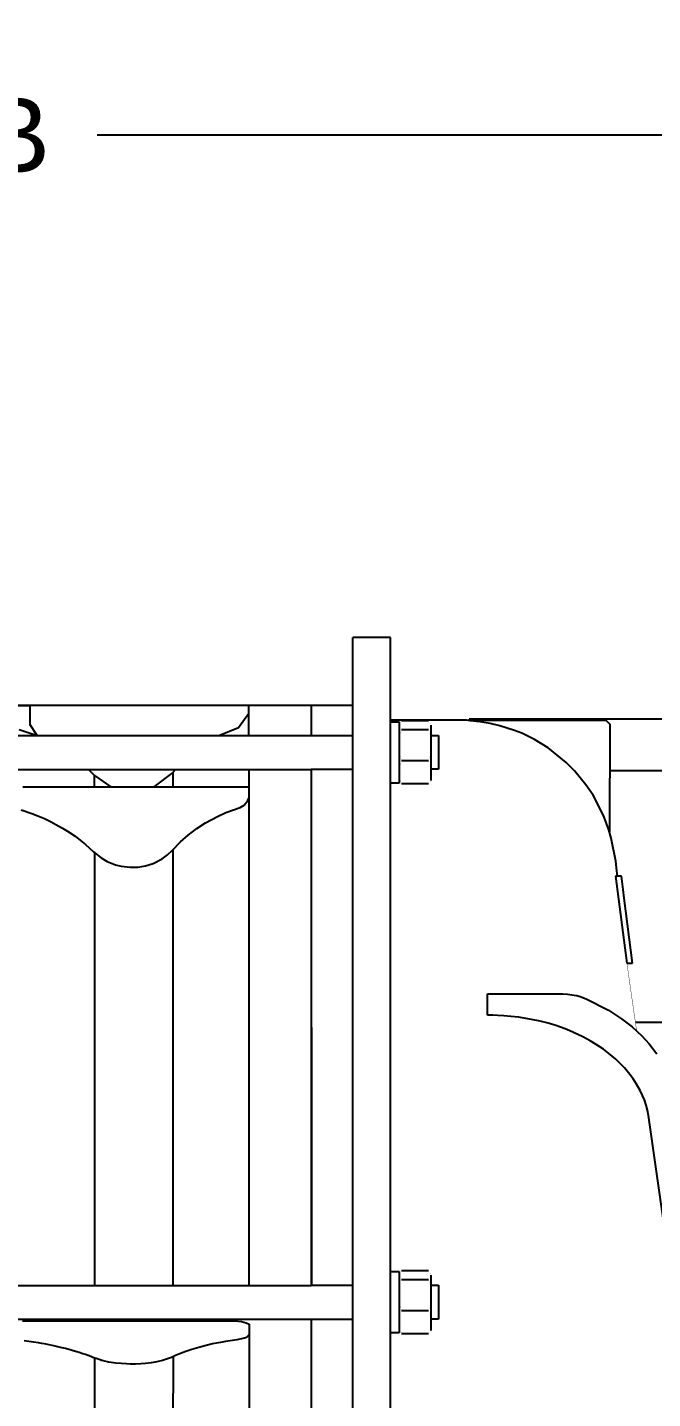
# Model space of a CAD drawing. Header units: inches. Extents: x 0 to 533, y 0 to 406.
# Drawn here: x 193.96 to 214.87, y 201.52 to 247.38 of the extents above; entities that cross this region are included whole.
import ezdxf

# ---------------------------------------------------------------- set-up
doc = ezdxf.new("R2010")
doc.units = ezdxf.units.IN
doc.header["$MEASUREMENT"] = 0
doc.layers.add('UnFound-2', color=7, linetype='Continuous')
doc.styles.get("Standard").update_dxf_attribs({"font": 'arial.ttf'})
doc.dimstyles.new('STANDARD 2 PLCS', dxfattribs={"dimtxt": 0.125, "dimasz": 0.18, "dimexe": 0.18, "dimexo": 0.0625, "dimgap": 0.09, "dimtad": 0, "dimtih": 1, "dimtoh": 1, "dimzin": 4, "dimdsep": 46, "dimtxsty": 'Standard', "dimcen": 0.09, "dimaunit": 1, "dimadec": 0, "dimazin": 1, "dimtfac": 1, "dimtofl": 0, "dimtmove": 1, "dimatfit": 3, "dimfxl": 1, "dimtolj": 1, "dimtzin": 4, "dimarcsym": 0})

# ---------------------------------------------------------------- blocks, each defined once
blk = doc.blocks.new('P1DISCHARGESV')
for p, q in [((-38.772, -35.8), (-38.772, 35.235)), ((-37.516, 35.235), (-38.772, 35.235)), ((-37.513, -35.592), (-37.516, 35.235)), ((-40.168, 32.97), (-38.772, 32.97)), ((-40.168, 32.97), (-40.168, 31.958)), ((-34.973, 32.466), (-37.516, 32.466)), ((-37.506, 32.415), (-37.222, 32.415)), ((-37.222, 32.415), (-37.222, 30.369)), ((-36.239, 32.444), (-37.138, 32.444)), ((-37.138, 32.157), (-36.239, 32.157)), ((-36.155, 30.45), (-36.146, 32.301)), ((-34.852, 32.447), (-34.973, 32.466)), ((-2.722, 32.5), (-34.88, 32.5)), ((-34.88, 32.5), (-34.88, 32.466)), ((-34.88, 32.466), (-30.306, 32.466)), ((-34.521, 32.415), (-34.852, 32.447)), ((-34.178, 32.358), (-34.521, 32.415)), ((-33.859, 32.287), (-34.178, 32.358)), ((-33.366, 32.131), (-33.859, 32.287)), ((-33.124, 32.035), (-33.366, 32.131)), ((-30.306, 32.466), (-30.18, 32.342)), ((-30.18, 32.342), (-30.186, 28.732)), ((-40.168, 31.958), (-38.773, 31.958)), ((-36.148, 31.958), (-35.906, 31.962)), ((-35.906, 31.962), (-35.903, 30.827)), ((-32.695, 31.824), (-33.124, 32.035)), ((-32.237, 31.544), (-32.695, 31.824)), ((-31.633, 31.058), (-32.237, 31.544)), ((-40.168, 30.827), (-38.773, 30.827)), ((-40.168, 30.827), (-40.157, 13.57)), ((-36.239, 31.106), (-37.138, 31.106)), ((-35.903, 30.827), (-36.155, 30.827)), ((-31.359, 30.781), (-31.633, 31.058)), ((-30.974, 30.312), (-31.359, 30.781)), ((-2.723, 30.777), (-30.183, 30.777)), ((-37.222, 30.369), (-37.506, 30.369)), ((-36.239, 30.34), (-37.138, 30.34)), ((-30.738, 29.959), (-30.974, 30.312)), ((-30.573, 29.667), (-30.738, 29.959)), ((-30.366, 29.228), (-30.573, 29.667)), ((-30.208, 28.801), (-30.366, 29.228)), ((-30.128, 28.529), (-30.208, 28.801)), ((-29.974, 27.75), (-30.128, 28.529)), ((-29.939, 27.436), (-29.974, 27.75)), ((-29.986, 27.249), (-29.605, 24.343)), ((-29.783, 27.249), (-29.986, 27.249)), ((-29.924, 27.249), (-29.939, 27.436)), ((-29.725, 26.805), (-29.783, 27.249)), ((-29.694, 26.517), (-29.725, 26.805)), ((-29.419, 24.343), (-29.694, 26.517)), ((-29.605, 24.343), (-29.419, 24.343)), ((-34.265, 22.606), (-34.265, 23.316)), ((-34.265, 23.316), (-31.889, 23.316)), ((-31.889, 23.316), (-31.751, 23.314)), ((-31.751, 23.314), (-31.59, 23.305)), ((-31.59, 23.305), (-31.372, 23.278)), ((-31.372, 23.278), (-31.278, 23.259)), ((-31.278, 23.259), (-31.165, 23.23)), ((-31.165, 23.23), (-30.968, 23.147)), ((-30.968, 23.147), (-30.221, 22.77)), ((-34.089, 22.601), (-34.265, 22.606)), ((-33.917, 22.596), (-34.089, 22.601)), ((-33.72, 22.585), (-33.917, 22.596)), ((-33.49, 22.565), (-33.72, 22.585)), ((-33.233, 22.535), (-33.49, 22.565)), ((-32.796, 22.464), (-33.233, 22.535)), ((-30.221, 22.77), (-29.785, 22.485)), ((-29.785, 22.485), (-29.433, 22.21)), ((-32.51, 22.402), (-32.796, 22.464)), ((-32.239, 22.332), (-32.51, 22.402)), ((-32.015, 22.265), (-32.239, 22.332)), ((-31.795, 22.19), (-32.015, 22.265)), ((-31.619, 22.123), (-31.795, 22.19)), ((-31.39, 22.029), (-31.619, 22.123)), ((-31.077, 21.881), (-31.39, 22.029)), ((-29.433, 22.21), (-29.111, 21.915)), ((-8.961, 22.359), (-29.321, 22.359)), ((-30.831, 21.748), (-31.077, 21.881)), ((-30.628, 21.625), (-30.831, 21.748)), ((-30.388, 21.462), (-30.628, 21.625)), ((-29.111, 21.915), (-28.861, 21.644)), ((-28.861, 21.644), (-28.602, 21.312)), ((-30.221, 21.336), (-30.388, 21.462)), ((-29.98, 21.132), (-30.221, 21.336)), ((-29.686, 20.838), (-29.98, 21.132)), ((-29.505, 20.623), (-29.686, 20.838)), ((-29.392, 20.471), (-29.505, 20.623)), ((-29.282, 20.299), (-29.392, 20.471)), ((-29.159, 20.08), (-29.282, 20.299)), ((-29.02, 19.767), (-29.159, 20.08)), ((-28.964, 19.599), (-29.02, 19.767)), ((-28.905, 19.384), (-28.964, 19.599)), ((-28.866, 19.166), (-28.905, 19.384)), ((-26.229, 0.503), (-28.866, 19.166)), ((-37.506, 14.025), (-37.222, 14.025)), ((-37.222, 14.025), (-37.222, 11.979)), ((-36.239, 14.054), (-37.138, 14.054)), ((-37.138, 13.767), (-36.239, 13.767)), ((-36.155, 12.06), (-36.146, 13.911)), ((-40.157, 13.57), (-38.762, 13.57)), ((-36.148, 13.568), (-35.906, 13.572)), ((-35.906, 13.572), (-35.903, 12.437)), ((-40.168, 12.438), (-38.773, 12.438)), ((-40.168, 12.438), (-40.168, -12.438)), ((-36.239, 12.716), (-37.138, 12.716)), ((-35.903, 12.437), (-36.155, 12.437)), ((-37.222, 11.979), (-37.506, 11.979)), ((-36.239, 11.95), (-37.138, 11.95))]:
    blk.add_line(p, q)
at = {"layer": 'UnFound-2', "color": 7, "lineweight": 9}
for points in [[(-37.222, 32.334, 0.0041, 0.0041, 0), (-37.202, 32.37, 0.0041, 0.0041, 0)], [(-37.222, 32.301, 0.000397, 0.000397, 0), (-37.222, 32.306, 0.000397, 0.000397, 0), (-37.222, 32.312, 0.000397, 0.000397, 0), (-37.222, 32.317, 0.000397, 0.000397, 0), (-37.221, 32.321, 0.000397, 0.000397, 0), (-37.22, 32.326, 0.000397, 0.000397, 0), (-37.219, 32.33, 0.000397, 0.000397, 0), (-37.217, 32.336, 0.000397, 0.000397, 0), (-37.216, 32.342, 0.000397, 0.000397, 0), (-37.213, 32.347, 0.000397, 0.000397, 0), (-37.211, 32.352, 0.000397, 0.000397, 0), (-37.208, 32.357, 0.000397, 0.000397, 0), (-37.206, 32.362, 0.000397, 0.000397, 0), (-37.203, 32.368, 0.000397, 0.000397, 0), (-37.2, 32.373, 0.000397, 0.000397, 0), (-37.197, 32.378, 0.000397, 0.000397, 0), (-37.194, 32.383, 0.000397, 0.000397, 0), (-37.19, 32.389, 0.000397, 0.000397, 0), (-37.185, 32.395, 0.000397, 0.000397, 0), (-37.182, 32.399, 0.000397, 0.000397, 0), (-37.177, 32.404, 0.000397, 0.000397, 0), (-37.172, 32.411, 0.000397, 0.000397, 0), (-37.167, 32.416, 0.000397, 0.000397, 0), (-37.162, 32.423, 0.000397, 0.000397, 0), (-37.157, 32.427, 0.000397, 0.000397, 0), (-37.15, 32.433, 0.000397, 0.000397, 0), (-37.144, 32.44, 0.000397, 0.000397, 0), (-37.138, 32.444, 0.000397, 0.000397, 0)], [(-37.138, 32.157, 0.000385, 0.000385, 0), (-37.145, 32.163, 0.000385, 0.000385, 0), (-37.15, 32.169, 0.000385, 0.000385, 0), (-37.157, 32.176, 0.000385, 0.000385, 0), (-37.162, 32.179, 0.000385, 0.000385, 0), (-37.167, 32.185, 0.000385, 0.000385, 0), (-37.172, 32.191, 0.000385, 0.000385, 0), (-37.177, 32.197, 0.000385, 0.000385, 0), (-37.181, 32.203, 0.000385, 0.000385, 0), (-37.185, 32.208, 0.000385, 0.000385, 0), (-37.19, 32.214, 0.000385, 0.000385, 0), (-37.194, 32.219, 0.000385, 0.000385, 0), (-37.198, 32.224, 0.000385, 0.000385, 0), (-37.2, 32.23, 0.000385, 0.000385, 0), (-37.203, 32.234, 0.000385, 0.000385, 0), (-37.206, 32.24, 0.000385, 0.000385, 0), (-37.208, 32.244, 0.000385, 0.000385, 0), (-37.211, 32.251, 0.000385, 0.000385, 0), (-37.213, 32.256, 0.000385, 0.000385, 0), (-37.216, 32.259, 0.000385, 0.000385, 0), (-37.217, 32.264, 0.000385, 0.000385, 0), (-37.218, 32.27, 0.000385, 0.000385, 0), (-37.22, 32.275, 0.000385, 0.000385, 0), (-37.221, 32.281, 0.000385, 0.000385, 0), (-37.222, 32.285, 0.000385, 0.000385, 0), (-37.222, 32.291, 0.000385, 0.000385, 0), (-37.223, 32.297, 0.000385, 0.000385, 0), (-37.223, 32.301, 0.000385, 0.000385, 0)], [(-37.222, 31.631, 0.00174, 0.00174, 0), (-37.222, 31.65, 0.00174, 0.00174, 0), (-37.222, 31.668, 0.00174, 0.00174, 0), (-37.222, 31.687, 0.00174, 0.00174, 0), (-37.221, 31.706, 0.00174, 0.00174, 0), (-37.22, 31.725, 0.00174, 0.00174, 0), (-37.219, 31.742, 0.00174, 0.00174, 0), (-37.217, 31.763, 0.00174, 0.00174, 0), (-37.216, 31.78, 0.00174, 0.00174, 0), (-37.213, 31.798, 0.00174, 0.00174, 0), (-37.211, 31.818, 0.00174, 0.00174, 0), (-37.208, 31.838, 0.00174, 0.00174, 0), (-37.206, 31.856, 0.00174, 0.00174, 0), (-37.203, 31.875, 0.00174, 0.00174, 0), (-37.2, 31.893, 0.00174, 0.00174, 0), (-37.197, 31.913, 0.00174, 0.00174, 0), (-37.194, 31.931, 0.00174, 0.00174, 0), (-37.19, 31.952, 0.00174, 0.00174, 0), (-37.185, 31.972, 0.00174, 0.00174, 0), (-37.182, 31.992, 0.00174, 0.00174, 0), (-37.177, 32.011, 0.00174, 0.00174, 0), (-37.172, 32.031, 0.00174, 0.00174, 0), (-37.167, 32.051, 0.00174, 0.00174, 0), (-37.162, 32.073, 0.00174, 0.00174, 0), (-37.157, 32.093, 0.00174, 0.00174, 0), (-37.15, 32.114, 0.00174, 0.00174, 0), (-37.144, 32.135, 0.00174, 0.00174, 0), (-37.138, 32.157, 0.00174, 0.00174, 0)], [(-36.239, 32.157, 0.00174, 0.00174, 0), (-36.232, 32.136, 0.00174, 0.00174, 0), (-36.227, 32.114, 0.00174, 0.00174, 0), (-36.22, 32.094, 0.00174, 0.00174, 0), (-36.216, 32.073, 0.00174, 0.00174, 0), (-36.21, 32.052, 0.00174, 0.00174, 0), (-36.204, 32.031, 0.00174, 0.00174, 0), (-36.2, 32.011, 0.00174, 0.00174, 0), (-36.196, 31.992, 0.00174, 0.00174, 0), (-36.192, 31.972, 0.00174, 0.00174, 0), (-36.188, 31.952, 0.00174, 0.00174, 0), (-36.183, 31.932, 0.00174, 0.00174, 0), (-36.18, 31.913, 0.00174, 0.00174, 0), (-36.177, 31.893, 0.00174, 0.00174, 0), (-36.175, 31.875, 0.00174, 0.00174, 0), (-36.171, 31.857, 0.00174, 0.00174, 0), (-36.169, 31.838, 0.00174, 0.00174, 0), (-36.166, 31.818, 0.00174, 0.00174, 0), (-36.164, 31.798, 0.00174, 0.00174, 0), (-36.162, 31.78, 0.00174, 0.00174, 0), (-36.16, 31.762, 0.00174, 0.00174, 0), (-36.159, 31.742, 0.00174, 0.00174, 0), (-36.157, 31.725, 0.00174, 0.00174, 0), (-36.157, 31.706, 0.00174, 0.00174, 0), (-36.156, 31.687, 0.00174, 0.00174, 0), (-36.155, 31.668, 0.00174, 0.00174, 0), (-36.155, 31.65, 0.00174, 0.00174, 0), (-36.155, 31.63, 0.00174, 0.00174, 0)], [(-36.239, 32.444, 0.000385, 0.000385, 0), (-36.232, 32.439, 0.000385, 0.000385, 0), (-36.227, 32.433, 0.000385, 0.000385, 0), (-36.22, 32.427, 0.000385, 0.000385, 0), (-36.216, 32.423, 0.000385, 0.000385, 0), (-36.21, 32.416, 0.000385, 0.000385, 0), (-36.204, 32.411, 0.000385, 0.000385, 0), (-36.2, 32.405, 0.000385, 0.000385, 0), (-36.196, 32.399, 0.000385, 0.000385, 0), (-36.192, 32.394, 0.000385, 0.000385, 0), (-36.188, 32.388, 0.000385, 0.000385, 0), (-36.183, 32.383, 0.000385, 0.000385, 0), (-36.18, 32.379, 0.000385, 0.000385, 0), (-36.177, 32.374, 0.000385, 0.000385, 0), (-36.175, 32.368, 0.000385, 0.000385, 0), (-36.171, 32.362, 0.000385, 0.000385, 0), (-36.169, 32.356, 0.000385, 0.000385, 0), (-36.166, 32.352, 0.000385, 0.000385, 0), (-36.164, 32.347, 0.000385, 0.000385, 0), (-36.162, 32.342, 0.000385, 0.000385, 0), (-36.16, 32.336, 0.000385, 0.000385, 0), (-36.159, 32.33, 0.000385, 0.000385, 0), (-36.157, 32.327, 0.000385, 0.000385, 0), (-36.157, 32.321, 0.000385, 0.000385, 0), (-36.156, 32.316, 0.000385, 0.000385, 0), (-36.155, 32.311, 0.000385, 0.000385, 0), (-36.155, 32.305, 0.000385, 0.000385, 0), (-36.155, 32.302, 0.000385, 0.000385, 0)], [(-36.155, 32.301, 0.000397, 0.000397, 0), (-36.155, 32.296, 0.000397, 0.000397, 0), (-36.155, 32.291, 0.000397, 0.000397, 0), (-36.156, 32.285, 0.000397, 0.000397, 0), (-36.157, 32.281, 0.000397, 0.000397, 0), (-36.157, 32.275, 0.000397, 0.000397, 0), (-36.159, 32.27, 0.000397, 0.000397, 0), (-36.161, 32.265, 0.000397, 0.000397, 0), (-36.162, 32.26, 0.000397, 0.000397, 0), (-36.165, 32.255, 0.000397, 0.000397, 0), (-36.167, 32.25, 0.000397, 0.000397, 0), (-36.168, 32.243, 0.000397, 0.000397, 0), (-36.171, 32.241, 0.000397, 0.000397, 0), (-36.174, 32.235, 0.000397, 0.000397, 0), (-36.176, 32.23, 0.000397, 0.000397, 0), (-36.18, 32.224, 0.000397, 0.000397, 0), (-36.184, 32.219, 0.000397, 0.000397, 0), (-36.188, 32.214, 0.000397, 0.000397, 0), (-36.193, 32.208, 0.000397, 0.000397, 0), (-36.195, 32.202, 0.000397, 0.000397, 0), (-36.2, 32.197, 0.000397, 0.000397, 0), (-36.205, 32.191, 0.000397, 0.000397, 0), (-36.21, 32.186, 0.000397, 0.000397, 0), (-36.216, 32.18, 0.000397, 0.000397, 0), (-36.22, 32.175, 0.000397, 0.000397, 0), (-36.227, 32.168, 0.000397, 0.000397, 0), (-36.233, 32.163, 0.000397, 0.000397, 0), (-36.239, 32.158, 0.000397, 0.000397, 0)], [(-36.155, 32.334, 0.0041, 0.0041, 0), (-36.175, 32.37, 0.0041, 0.0041, 0)], [(-36.155, 32.334, 0.00327, 0.00327, 0), (-36.155, 32.301, 0.00327, 0.00327, 0)], [(-37.138, 31.106, 0.00174, 0.00174, 0), (-37.145, 31.126, 0.00174, 0.00174, 0), (-37.15, 31.147, 0.00174, 0.00174, 0), (-37.157, 31.167, 0.00174, 0.00174, 0), (-37.162, 31.189, 0.00174, 0.00174, 0), (-37.167, 31.21, 0.00174, 0.00174, 0), (-37.172, 31.23, 0.00174, 0.00174, 0), (-37.177, 31.25, 0.00174, 0.00174, 0), (-37.181, 31.269, 0.00174, 0.00174, 0), (-37.185, 31.29, 0.00174, 0.00174, 0), (-37.19, 31.311, 0.00174, 0.00174, 0), (-37.194, 31.329, 0.00174, 0.00174, 0), (-37.198, 31.348, 0.00174, 0.00174, 0), (-37.2, 31.367, 0.00174, 0.00174, 0), (-37.203, 31.387, 0.00174, 0.00174, 0), (-37.206, 31.406, 0.00174, 0.00174, 0), (-37.208, 31.425, 0.00174, 0.00174, 0), (-37.211, 31.443, 0.00174, 0.00174, 0), (-37.213, 31.462, 0.00174, 0.00174, 0), (-37.216, 31.482, 0.00174, 0.00174, 0), (-37.217, 31.5, 0.00174, 0.00174, 0), (-37.218, 31.519, 0.00174, 0.00174, 0), (-37.22, 31.538, 0.00174, 0.00174, 0), (-37.221, 31.556, 0.00174, 0.00174, 0), (-37.222, 31.574, 0.00174, 0.00174, 0), (-37.222, 31.593, 0.00174, 0.00174, 0), (-37.223, 31.611, 0.00174, 0.00174, 0), (-37.223, 31.631, 0.00174, 0.00174, 0)], [(-36.155, 31.631, 0.00173, 0.00173, 0), (-36.155, 31.611, 0.00173, 0.00173, 0), (-36.155, 31.593, 0.00173, 0.00173, 0), (-36.156, 31.574, 0.00173, 0.00173, 0), (-36.157, 31.555, 0.00173, 0.00173, 0), (-36.157, 31.538, 0.00173, 0.00173, 0), (-36.159, 31.519, 0.00173, 0.00173, 0), (-36.161, 31.5, 0.00173, 0.00173, 0), (-36.162, 31.482, 0.00173, 0.00173, 0), (-36.165, 31.462, 0.00173, 0.00173, 0), (-36.167, 31.443, 0.00173, 0.00173, 0), (-36.168, 31.424, 0.00173, 0.00173, 0), (-36.171, 31.407, 0.00173, 0.00173, 0), (-36.174, 31.387, 0.00173, 0.00173, 0), (-36.176, 31.368, 0.00173, 0.00173, 0), (-36.18, 31.348, 0.00173, 0.00173, 0), (-36.184, 31.33, 0.00173, 0.00173, 0), (-36.188, 31.311, 0.00173, 0.00173, 0), (-36.193, 31.29, 0.00173, 0.00173, 0), (-36.195, 31.269, 0.00173, 0.00173, 0), (-36.2, 31.25, 0.00173, 0.00173, 0), (-36.205, 31.23, 0.00173, 0.00173, 0), (-36.21, 31.21, 0.00173, 0.00173, 0), (-36.216, 31.188, 0.00173, 0.00173, 0), (-36.22, 31.168, 0.00173, 0.00173, 0), (-36.227, 31.147, 0.00173, 0.00173, 0), (-36.233, 31.127, 0.00173, 0.00173, 0), (-36.239, 31.106, 0.00173, 0.00173, 0)], [(-37.222, 30.722, 0.00126, 0.00126, 0), (-37.222, 30.736, 0.00126, 0.00126, 0), (-37.222, 30.75, 0.00126, 0.00126, 0), (-37.222, 30.763, 0.00126, 0.00126, 0), (-37.221, 30.777, 0.00126, 0.00126, 0), (-37.22, 30.789, 0.00126, 0.00126, 0), (-37.219, 30.804, 0.00126, 0.00126, 0), (-37.217, 30.817, 0.00126, 0.00126, 0), (-37.216, 30.831, 0.00126, 0.00126, 0), (-37.213, 30.844, 0.00126, 0.00126, 0), (-37.211, 30.858, 0.00126, 0.00126, 0), (-37.208, 30.872, 0.00126, 0.00126, 0), (-37.206, 30.886, 0.00126, 0.00126, 0), (-37.203, 30.899, 0.00126, 0.00126, 0), (-37.2, 30.914, 0.00126, 0.00126, 0), (-37.197, 30.927, 0.00126, 0.00126, 0), (-37.194, 30.943, 0.00126, 0.00126, 0), (-37.19, 30.956, 0.00126, 0.00126, 0), (-37.185, 30.971, 0.00126, 0.00126, 0), (-37.182, 30.984, 0.00126, 0.00126, 0), (-37.177, 30.998, 0.00126, 0.00126, 0), (-37.172, 31.014, 0.00126, 0.00126, 0), (-37.167, 31.028, 0.00126, 0.00126, 0), (-37.162, 31.044, 0.00126, 0.00126, 0), (-37.157, 31.058, 0.00126, 0.00126, 0), (-37.15, 31.074, 0.00126, 0.00126, 0), (-37.144, 31.089, 0.00126, 0.00126, 0), (-37.138, 31.105, 0.00126, 0.00126, 0)], [(-36.239, 31.106, 0.00125, 0.00125, 0), (-36.232, 31.088, 0.00125, 0.00125, 0), (-36.227, 31.074, 0.00125, 0.00125, 0), (-36.22, 31.058, 0.00125, 0.00125, 0), (-36.216, 31.044, 0.00125, 0.00125, 0), (-36.21, 31.029, 0.00125, 0.00125, 0), (-36.204, 31.013, 0.00125, 0.00125, 0), (-36.2, 30.999, 0.00125, 0.00125, 0), (-36.196, 30.984, 0.00125, 0.00125, 0), (-36.192, 30.97, 0.00125, 0.00125, 0), (-36.188, 30.956, 0.00125, 0.00125, 0), (-36.183, 30.942, 0.00125, 0.00125, 0), (-36.18, 30.927, 0.00125, 0.00125, 0), (-36.177, 30.914, 0.00125, 0.00125, 0), (-36.175, 30.899, 0.00125, 0.00125, 0), (-36.171, 30.885, 0.00125, 0.00125, 0), (-36.169, 30.873, 0.00125, 0.00125, 0), (-36.166, 30.857, 0.00125, 0.00125, 0), (-36.164, 30.845, 0.00125, 0.00125, 0), (-36.162, 30.831, 0.00125, 0.00125, 0), (-36.16, 30.817, 0.00125, 0.00125, 0), (-36.159, 30.804, 0.00125, 0.00125, 0), (-36.157, 30.79, 0.00125, 0.00125, 0), (-36.157, 30.776, 0.00125, 0.00125, 0), (-36.156, 30.764, 0.00125, 0.00125, 0), (-36.155, 30.75, 0.00125, 0.00125, 0), (-36.155, 30.735, 0.00125, 0.00125, 0), (-36.155, 30.722, 0.00125, 0.00125, 0)], [(-37.222, 30.45, 0.00401, 0.00401, 0), (-37.202, 30.415, 0.00401, 0.00401, 0)], [(-37.138, 30.34, 0.00125, 0.00125, 0), (-37.145, 30.356, 0.00125, 0.00125, 0), (-37.15, 30.371, 0.00125, 0.00125, 0), (-37.157, 30.387, 0.00125, 0.00125, 0), (-37.162, 30.4, 0.00125, 0.00125, 0), (-37.167, 30.417, 0.00125, 0.00125, 0), (-37.172, 30.431, 0.00125, 0.00125, 0), (-37.177, 30.445, 0.00125, 0.00125, 0), (-37.181, 30.461, 0.00125, 0.00125, 0), (-37.185, 30.475, 0.00125, 0.00125, 0), (-37.19, 30.488, 0.00125, 0.00125, 0), (-37.194, 30.503, 0.00125, 0.00125, 0), (-37.198, 30.517, 0.00125, 0.00125, 0), (-37.2, 30.53, 0.00125, 0.00125, 0), (-37.203, 30.545, 0.00125, 0.00125, 0), (-37.206, 30.559, 0.00125, 0.00125, 0), (-37.208, 30.573, 0.00125, 0.00125, 0), (-37.211, 30.587, 0.00125, 0.00125, 0), (-37.213, 30.6, 0.00125, 0.00125, 0), (-37.216, 30.614, 0.00125, 0.00125, 0), (-37.217, 30.627, 0.00125, 0.00125, 0), (-37.218, 30.641, 0.00125, 0.00125, 0), (-37.22, 30.654, 0.00125, 0.00125, 0), (-37.221, 30.669, 0.00125, 0.00125, 0), (-37.222, 30.681, 0.00125, 0.00125, 0), (-37.222, 30.696, 0.00125, 0.00125, 0), (-37.223, 30.709, 0.00125, 0.00125, 0), (-37.223, 30.722, 0.00125, 0.00125, 0)], [(-37.203, 30.415, 0.000272, 0.000272, 0), (-37.201, 30.413, 0.000272, 0.000272, 0), (-37.199, 30.41, 0.000272, 0.000272, 0), (-37.197, 30.406, 0.000272, 0.000272, 0), (-37.195, 30.402, 0.000272, 0.000272, 0), (-37.193, 30.4, 0.000272, 0.000272, 0), (-37.19, 30.397, 0.000272, 0.000272, 0), (-37.188, 30.394, 0.000272, 0.000272, 0), (-37.185, 30.391, 0.000272, 0.000272, 0), (-37.183, 30.389, 0.000272, 0.000272, 0), (-37.182, 30.386, 0.000272, 0.000272, 0), (-37.18, 30.382, 0.000272, 0.000272, 0), (-37.177, 30.378, 0.000272, 0.000272, 0), (-37.173, 30.376, 0.000272, 0.000272, 0), (-37.171, 30.373, 0.000272, 0.000272, 0), (-37.168, 30.369, 0.000272, 0.000272, 0), (-37.164, 30.366, 0.000272, 0.000272, 0), (-37.162, 30.362, 0.000272, 0.000272, 0), (-37.159, 30.36, 0.000272, 0.000272, 0), (-37.156, 30.356, 0.000272, 0.000272, 0), (-37.153, 30.354, 0.000272, 0.000272, 0), (-37.149, 30.35, 0.000272, 0.000272, 0), (-37.146, 30.347, 0.000272, 0.000272, 0), (-37.142, 30.344, 0.000272, 0.000272, 0), (-37.138, 30.34, 0.000272, 0.000272, 0)], [(-36.155, 30.722, 0.00125, 0.00125, 0), (-36.155, 30.709, 0.00125, 0.00125, 0), (-36.155, 30.696, 0.00125, 0.00125, 0), (-36.156, 30.681, 0.00125, 0.00125, 0), (-36.157, 30.668, 0.00125, 0.00125, 0), (-36.157, 30.655, 0.00125, 0.00125, 0), (-36.159, 30.641, 0.00125, 0.00125, 0), (-36.161, 30.627, 0.00125, 0.00125, 0), (-36.162, 30.614, 0.00125, 0.00125, 0), (-36.165, 30.6, 0.00125, 0.00125, 0), (-36.167, 30.586, 0.00125, 0.00125, 0), (-36.168, 30.574, 0.00125, 0.00125, 0), (-36.171, 30.558, 0.00125, 0.00125, 0), (-36.174, 30.545, 0.00125, 0.00125, 0), (-36.176, 30.53, 0.00125, 0.00125, 0), (-36.18, 30.517, 0.00125, 0.00125, 0), (-36.184, 30.502, 0.00125, 0.00125, 0), (-36.188, 30.489, 0.00125, 0.00125, 0), (-36.193, 30.475, 0.00125, 0.00125, 0), (-36.195, 30.461, 0.00125, 0.00125, 0), (-36.2, 30.446, 0.00125, 0.00125, 0), (-36.205, 30.43, 0.00125, 0.00125, 0), (-36.21, 30.418, 0.00125, 0.00125, 0), (-36.216, 30.4, 0.00125, 0.00125, 0), (-36.22, 30.387, 0.00125, 0.00125, 0), (-36.227, 30.371, 0.00125, 0.00125, 0), (-36.233, 30.355, 0.00125, 0.00125, 0), (-36.239, 30.341, 0.00125, 0.00125, 0)], [(-36.239, 30.34, 0.000215, 0.000215, 0), (-36.236, 30.344, 0.000215, 0.000215, 0), (-36.231, 30.347, 0.000215, 0.000215, 0), (-36.228, 30.35, 0.000215, 0.000215, 0), (-36.225, 30.354, 0.000215, 0.000215, 0), (-36.221, 30.357, 0.000215, 0.000215, 0), (-36.219, 30.36, 0.000215, 0.000215, 0), (-36.216, 30.362, 0.000215, 0.000215, 0), (-36.212, 30.366, 0.000215, 0.000215, 0), (-36.209, 30.369, 0.000215, 0.000215, 0), (-36.206, 30.373, 0.000215, 0.000215, 0), (-36.203, 30.376, 0.000215, 0.000215, 0), (-36.201, 30.378, 0.000215, 0.000215, 0), (-36.199, 30.382, 0.000215, 0.000215, 0), (-36.196, 30.385, 0.000215, 0.000215, 0), (-36.193, 30.389, 0.000215, 0.000215, 0), (-36.192, 30.391, 0.000215, 0.000215, 0), (-36.189, 30.394, 0.000215, 0.000215, 0), (-36.187, 30.398, 0.000215, 0.000215, 0), (-36.184, 30.4, 0.000215, 0.000215, 0), (-36.182, 30.402, 0.000215, 0.000215, 0), (-36.18, 30.406, 0.000215, 0.000215, 0), (-36.178, 30.41, 0.000215, 0.000215, 0), (-36.177, 30.412, 0.000215, 0.000215, 0), (-36.175, 30.415, 0.000215, 0.000215, 0)], [(-36.155, 30.45, 0.00401, 0.00401, 0), (-36.175, 30.415, 0.00401, 0.00401, 0)], [(-29.419, 24.343, 0.0186, 0.0186, 0), (-29.605, 24.343, 0.0186, 0.0186, 0)], [(-29.604, 24.343, 0.0129, 0.0129, 0), (-29.586, 24.215, 0.0129, 0.0129, 0), (-29.568, 24.086, 0.0129, 0.0129, 0), (-29.55, 23.956, 0.0129, 0.0129, 0), (-29.53, 23.822, 0.0129, 0.0129, 0), (-29.51, 23.686, 0.0129, 0.0129, 0), (-29.491, 23.549, 0.0129, 0.0129, 0), (-29.471, 23.41, 0.0129, 0.0129, 0), (-29.451, 23.268, 0.0129, 0.0129, 0), (-29.43, 23.125, 0.0129, 0.0129, 0), (-29.409, 22.981, 0.0129, 0.0129, 0), (-29.389, 22.835, 0.0129, 0.0129, 0), (-29.368, 22.686, 0.0129, 0.0129, 0), (-29.346, 22.535, 0.0129, 0.0129, 0), (-29.323, 22.385, 0.0129, 0.0129, 0), (-29.302, 22.231, 0.0129, 0.0129, 0), (-29.28, 22.075, 0.0129, 0.0129, 0)], [(-34.265, 22.603, 0.000289, 0.000289, 0), (-34.265, 22.606, 0.000289, 0.000289, 0)], [(-37.222, 13.944, 0.0041, 0.0041, 0), (-37.202, 13.98, 0.0041, 0.0041, 0)], [(-37.222, 13.911, 0.000397, 0.000397, 0), (-37.222, 13.916, 0.000397, 0.000397, 0), (-37.222, 13.922, 0.000397, 0.000397, 0), (-37.222, 13.927, 0.000397, 0.000397, 0), (-37.221, 13.931, 0.000397, 0.000397, 0), (-37.22, 13.936, 0.000397, 0.000397, 0), (-37.219, 13.94, 0.000397, 0.000397, 0), (-37.217, 13.946, 0.000397, 0.000397, 0), (-37.216, 13.952, 0.000397, 0.000397, 0), (-37.213, 13.957, 0.000397, 0.000397, 0), (-37.211, 13.962, 0.000397, 0.000397, 0), (-37.208, 13.967, 0.000397, 0.000397, 0), (-37.206, 13.972, 0.000397, 0.000397, 0), (-37.203, 13.978, 0.000397, 0.000397, 0), (-37.2, 13.983, 0.000397, 0.000397, 0), (-37.197, 13.988, 0.000397, 0.000397, 0), (-37.194, 13.993, 0.000397, 0.000397, 0), (-37.19, 13.999, 0.000397, 0.000397, 0), (-37.185, 14.005, 0.000397, 0.000397, 0), (-37.182, 14.009, 0.000397, 0.000397, 0), (-37.177, 14.014, 0.000397, 0.000397, 0), (-37.172, 14.021, 0.000397, 0.000397, 0), (-37.167, 14.026, 0.000397, 0.000397, 0), (-37.162, 14.033, 0.000397, 0.000397, 0), (-37.157, 14.037, 0.000397, 0.000397, 0), (-37.15, 14.043, 0.000397, 0.000397, 0), (-37.144, 14.05, 0.000397, 0.000397, 0), (-37.138, 14.054, 0.000397, 0.000397, 0)], [(-37.138, 13.767, 0.000385, 0.000385, 0), (-37.145, 13.773, 0.000385, 0.000385, 0), (-37.15, 13.779, 0.000385, 0.000385, 0), (-37.157, 13.786, 0.000385, 0.000385, 0), (-37.162, 13.789, 0.000385, 0.000385, 0), (-37.167, 13.795, 0.000385, 0.000385, 0), (-37.172, 13.801, 0.000385, 0.000385, 0), (-37.177, 13.807, 0.000385, 0.000385, 0), (-37.181, 13.813, 0.000385, 0.000385, 0), (-37.185, 13.818, 0.000385, 0.000385, 0), (-37.19, 13.824, 0.000385, 0.000385, 0), (-37.194, 13.829, 0.000385, 0.000385, 0), (-37.198, 13.834, 0.000385, 0.000385, 0), (-37.2, 13.84, 0.000385, 0.000385, 0), (-37.203, 13.844, 0.000385, 0.000385, 0), (-37.206, 13.85, 0.000385, 0.000385, 0), (-37.208, 13.854, 0.000385, 0.000385, 0), (-37.211, 13.861, 0.000385, 0.000385, 0), (-37.213, 13.866, 0.000385, 0.000385, 0), (-37.216, 13.869, 0.000385, 0.000385, 0), (-37.217, 13.874, 0.000385, 0.000385, 0), (-37.218, 13.88, 0.000385, 0.000385, 0), (-37.22, 13.885, 0.000385, 0.000385, 0), (-37.221, 13.891, 0.000385, 0.000385, 0), (-37.222, 13.895, 0.000385, 0.000385, 0), (-37.222, 13.901, 0.000385, 0.000385, 0), (-37.223, 13.907, 0.000385, 0.000385, 0), (-37.223, 13.911, 0.000385, 0.000385, 0)], [(-37.222, 13.241, 0.00174, 0.00174, 0), (-37.222, 13.26, 0.00174, 0.00174, 0), (-37.222, 13.278, 0.00174, 0.00174, 0), (-37.222, 13.297, 0.00174, 0.00174, 0), (-37.221, 13.316, 0.00174, 0.00174, 0), (-37.22, 13.335, 0.00174, 0.00174, 0), (-37.219, 13.352, 0.00174, 0.00174, 0), (-37.217, 13.373, 0.00174, 0.00174, 0), (-37.216, 13.39, 0.00174, 0.00174, 0), (-37.213, 13.408, 0.00174, 0.00174, 0), (-37.211, 13.428, 0.00174, 0.00174, 0), (-37.208, 13.448, 0.00174, 0.00174, 0), (-37.206, 13.466, 0.00174, 0.00174, 0), (-37.203, 13.485, 0.00174, 0.00174, 0), (-37.2, 13.503, 0.00174, 0.00174, 0), (-37.197, 13.523, 0.00174, 0.00174, 0), (-37.194, 13.541, 0.00174, 0.00174, 0), (-37.19, 13.562, 0.00174, 0.00174, 0), (-37.185, 13.582, 0.00174, 0.00174, 0), (-37.182, 13.602, 0.00174, 0.00174, 0), (-37.177, 13.621, 0.00174, 0.00174, 0), (-37.172, 13.641, 0.00174, 0.00174, 0), (-37.167, 13.661, 0.00174, 0.00174, 0), (-37.162, 13.683, 0.00174, 0.00174, 0), (-37.157, 13.703, 0.00174, 0.00174, 0), (-37.15, 13.724, 0.00174, 0.00174, 0), (-37.144, 13.745, 0.00174, 0.00174, 0), (-37.138, 13.767, 0.00174, 0.00174, 0)], [(-36.239, 13.767, 0.00174, 0.00174, 0), (-36.232, 13.746, 0.00174, 0.00174, 0), (-36.227, 13.724, 0.00174, 0.00174, 0), (-36.22, 13.704, 0.00174, 0.00174, 0), (-36.216, 13.683, 0.00174, 0.00174, 0), (-36.21, 13.662, 0.00174, 0.00174, 0), (-36.204, 13.641, 0.00174, 0.00174, 0), (-36.2, 13.621, 0.00174, 0.00174, 0), (-36.196, 13.602, 0.00174, 0.00174, 0), (-36.192, 13.582, 0.00174, 0.00174, 0), (-36.188, 13.562, 0.00174, 0.00174, 0), (-36.183, 13.542, 0.00174, 0.00174, 0), (-36.18, 13.523, 0.00174, 0.00174, 0), (-36.177, 13.503, 0.00174, 0.00174, 0), (-36.175, 13.485, 0.00174, 0.00174, 0), (-36.171, 13.467, 0.00174, 0.00174, 0), (-36.169, 13.448, 0.00174, 0.00174, 0), (-36.166, 13.428, 0.00174, 0.00174, 0), (-36.164, 13.408, 0.00174, 0.00174, 0), (-36.162, 13.39, 0.00174, 0.00174, 0), (-36.16, 13.372, 0.00174, 0.00174, 0), (-36.159, 13.352, 0.00174, 0.00174, 0), (-36.157, 13.335, 0.00174, 0.00174, 0), (-36.157, 13.316, 0.00174, 0.00174, 0), (-36.156, 13.297, 0.00174, 0.00174, 0), (-36.155, 13.278, 0.00174, 0.00174, 0), (-36.155, 13.26, 0.00174, 0.00174, 0), (-36.155, 13.24, 0.00174, 0.00174, 0)], [(-36.239, 14.054, 0.000385, 0.000385, 0), (-36.232, 14.049, 0.000385, 0.000385, 0), (-36.227, 14.043, 0.000385, 0.000385, 0), (-36.22, 14.037, 0.000385, 0.000385, 0), (-36.216, 14.033, 0.000385, 0.000385, 0), (-36.21, 14.026, 0.000385, 0.000385, 0), (-36.204, 14.021, 0.000385, 0.000385, 0), (-36.2, 14.015, 0.000385, 0.000385, 0), (-36.196, 14.009, 0.000385, 0.000385, 0), (-36.192, 14.004, 0.000385, 0.000385, 0), (-36.188, 13.998, 0.000385, 0.000385, 0), (-36.183, 13.993, 0.000385, 0.000385, 0), (-36.18, 13.989, 0.000385, 0.000385, 0), (-36.177, 13.984, 0.000385, 0.000385, 0), (-36.175, 13.978, 0.000385, 0.000385, 0), (-36.171, 13.972, 0.000385, 0.000385, 0), (-36.169, 13.966, 0.000385, 0.000385, 0), (-36.166, 13.962, 0.000385, 0.000385, 0), (-36.164, 13.957, 0.000385, 0.000385, 0), (-36.162, 13.952, 0.000385, 0.000385, 0), (-36.16, 13.946, 0.000385, 0.000385, 0), (-36.159, 13.94, 0.000385, 0.000385, 0), (-36.157, 13.937, 0.000385, 0.000385, 0), (-36.157, 13.931, 0.000385, 0.000385, 0), (-36.156, 13.926, 0.000385, 0.000385, 0), (-36.155, 13.921, 0.000385, 0.000385, 0), (-36.155, 13.915, 0.000385, 0.000385, 0), (-36.155, 13.912, 0.000385, 0.000385, 0)], [(-36.155, 13.911, 0.000397, 0.000397, 0), (-36.155, 13.906, 0.000397, 0.000397, 0), (-36.155, 13.901, 0.000397, 0.000397, 0), (-36.156, 13.895, 0.000397, 0.000397, 0), (-36.157, 13.891, 0.000397, 0.000397, 0), (-36.157, 13.885, 0.000397, 0.000397, 0), (-36.159, 13.88, 0.000397, 0.000397, 0), (-36.161, 13.875, 0.000397, 0.000397, 0), (-36.162, 13.87, 0.000397, 0.000397, 0), (-36.165, 13.865, 0.000397, 0.000397, 0), (-36.167, 13.86, 0.000397, 0.000397, 0), (-36.168, 13.853, 0.000397, 0.000397, 0), (-36.171, 13.851, 0.000397, 0.000397, 0), (-36.174, 13.845, 0.000397, 0.000397, 0), (-36.176, 13.84, 0.000397, 0.000397, 0), (-36.18, 13.834, 0.000397, 0.000397, 0), (-36.184, 13.829, 0.000397, 0.000397, 0), (-36.188, 13.824, 0.000397, 0.000397, 0), (-36.193, 13.818, 0.000397, 0.000397, 0), (-36.195, 13.812, 0.000397, 0.000397, 0), (-36.2, 13.807, 0.000397, 0.000397, 0), (-36.205, 13.801, 0.000397, 0.000397, 0), (-36.21, 13.796, 0.000397, 0.000397, 0), (-36.216, 13.79, 0.000397, 0.000397, 0), (-36.22, 13.785, 0.000397, 0.000397, 0), (-36.227, 13.778, 0.000397, 0.000397, 0), (-36.233, 13.773, 0.000397, 0.000397, 0), (-36.239, 13.768, 0.000397, 0.000397, 0)], [(-36.155, 13.944, 0.0041, 0.0041, 0), (-36.175, 13.98, 0.0041, 0.0041, 0)], [(-36.155, 13.944, 0.00327, 0.00327, 0), (-36.155, 13.911, 0.00327, 0.00327, 0)], [(-37.138, 12.716, 0.00174, 0.00174, 0), (-37.145, 12.736, 0.00174, 0.00174, 0), (-37.15, 12.757, 0.00174, 0.00174, 0), (-37.157, 12.777, 0.00174, 0.00174, 0), (-37.162, 12.799, 0.00174, 0.00174, 0), (-37.167, 12.82, 0.00174, 0.00174, 0), (-37.172, 12.84, 0.00174, 0.00174, 0), (-37.177, 12.86, 0.00174, 0.00174, 0), (-37.181, 12.879, 0.00174, 0.00174, 0), (-37.185, 12.9, 0.00174, 0.00174, 0), (-37.19, 12.921, 0.00174, 0.00174, 0), (-37.194, 12.939, 0.00174, 0.00174, 0), (-37.198, 12.958, 0.00174, 0.00174, 0), (-37.2, 12.977, 0.00174, 0.00174, 0), (-37.203, 12.997, 0.00174, 0.00174, 0), (-37.206, 13.016, 0.00174, 0.00174, 0), (-37.208, 13.035, 0.00174, 0.00174, 0), (-37.211, 13.053, 0.00174, 0.00174, 0), (-37.213, 13.072, 0.00174, 0.00174, 0), (-37.216, 13.092, 0.00174, 0.00174, 0), (-37.217, 13.11, 0.00174, 0.00174, 0), (-37.218, 13.129, 0.00174, 0.00174, 0), (-37.22, 13.148, 0.00174, 0.00174, 0), (-37.221, 13.166, 0.00174, 0.00174, 0), (-37.222, 13.184, 0.00174, 0.00174, 0), (-37.222, 13.203, 0.00174, 0.00174, 0), (-37.223, 13.221, 0.00174, 0.00174, 0), (-37.223, 13.241, 0.00174, 0.00174, 0)], [(-36.155, 13.241, 0.00173, 0.00173, 0), (-36.155, 13.221, 0.00173, 0.00173, 0), (-36.155, 13.203, 0.00173, 0.00173, 0), (-36.156, 13.184, 0.00173, 0.00173, 0), (-36.157, 13.165, 0.00173, 0.00173, 0), (-36.157, 13.148, 0.00173, 0.00173, 0), (-36.159, 13.129, 0.00173, 0.00173, 0), (-36.161, 13.11, 0.00173, 0.00173, 0), (-36.162, 13.092, 0.00173, 0.00173, 0), (-36.165, 13.072, 0.00173, 0.00173, 0), (-36.167, 13.053, 0.00173, 0.00173, 0), (-36.168, 13.034, 0.00173, 0.00173, 0), (-36.171, 13.017, 0.00173, 0.00173, 0), (-36.174, 12.997, 0.00173, 0.00173, 0), (-36.176, 12.978, 0.00173, 0.00173, 0), (-36.18, 12.958, 0.00173, 0.00173, 0), (-36.184, 12.94, 0.00173, 0.00173, 0), (-36.188, 12.921, 0.00173, 0.00173, 0), (-36.193, 12.9, 0.00173, 0.00173, 0), (-36.195, 12.879, 0.00173, 0.00173, 0), (-36.2, 12.86, 0.00173, 0.00173, 0), (-36.205, 12.84, 0.00173, 0.00173, 0), (-36.21, 12.82, 0.00173, 0.00173, 0), (-36.216, 12.798, 0.00173, 0.00173, 0), (-36.22, 12.778, 0.00173, 0.00173, 0), (-36.227, 12.757, 0.00173, 0.00173, 0), (-36.233, 12.737, 0.00173, 0.00173, 0), (-36.239, 12.716, 0.00173, 0.00173, 0)], [(-37.222, 12.332, 0.00126, 0.00126, 0), (-37.222, 12.346, 0.00126, 0.00126, 0), (-37.222, 12.36, 0.00126, 0.00126, 0), (-37.222, 12.373, 0.00126, 0.00126, 0), (-37.221, 12.387, 0.00126, 0.00126, 0), (-37.22, 12.399, 0.00126, 0.00126, 0), (-37.219, 12.414, 0.00126, 0.00126, 0), (-37.217, 12.427, 0.00126, 0.00126, 0), (-37.216, 12.441, 0.00126, 0.00126, 0), (-37.213, 12.454, 0.00126, 0.00126, 0), (-37.211, 12.468, 0.00126, 0.00126, 0), (-37.208, 12.482, 0.00126, 0.00126, 0), (-37.206, 12.496, 0.00126, 0.00126, 0), (-37.203, 12.509, 0.00126, 0.00126, 0), (-37.2, 12.524, 0.00126, 0.00126, 0), (-37.197, 12.537, 0.00126, 0.00126, 0), (-37.194, 12.553, 0.00126, 0.00126, 0), (-37.19, 12.566, 0.00126, 0.00126, 0), (-37.185, 12.581, 0.00126, 0.00126, 0), (-37.182, 12.594, 0.00126, 0.00126, 0), (-37.177, 12.608, 0.00126, 0.00126, 0), (-37.172, 12.624, 0.00126, 0.00126, 0), (-37.167, 12.638, 0.00126, 0.00126, 0), (-37.162, 12.654, 0.00126, 0.00126, 0), (-37.157, 12.668, 0.00126, 0.00126, 0), (-37.15, 12.684, 0.00126, 0.00126, 0), (-37.144, 12.699, 0.00126, 0.00126, 0), (-37.138, 12.715, 0.00126, 0.00126, 0)], [(-36.239, 12.716, 0.00125, 0.00125, 0), (-36.232, 12.698, 0.00125, 0.00125, 0), (-36.227, 12.684, 0.00125, 0.00125, 0), (-36.22, 12.668, 0.00125, 0.00125, 0), (-36.216, 12.654, 0.00125, 0.00125, 0), (-36.21, 12.639, 0.00125, 0.00125, 0), (-36.204, 12.623, 0.00125, 0.00125, 0), (-36.2, 12.609, 0.00125, 0.00125, 0), (-36.196, 12.594, 0.00125, 0.00125, 0), (-36.192, 12.58, 0.00125, 0.00125, 0), (-36.188, 12.566, 0.00125, 0.00125, 0), (-36.183, 12.552, 0.00125, 0.00125, 0), (-36.18, 12.537, 0.00125, 0.00125, 0), (-36.177, 12.524, 0.00125, 0.00125, 0), (-36.175, 12.509, 0.00125, 0.00125, 0), (-36.171, 12.495, 0.00125, 0.00125, 0), (-36.169, 12.483, 0.00125, 0.00125, 0), (-36.166, 12.467, 0.00125, 0.00125, 0), (-36.164, 12.455, 0.00125, 0.00125, 0), (-36.162, 12.441, 0.00125, 0.00125, 0), (-36.16, 12.427, 0.00125, 0.00125, 0), (-36.159, 12.414, 0.00125, 0.00125, 0), (-36.157, 12.4, 0.00125, 0.00125, 0), (-36.157, 12.386, 0.00125, 0.00125, 0), (-36.156, 12.374, 0.00125, 0.00125, 0), (-36.155, 12.36, 0.00125, 0.00125, 0), (-36.155, 12.345, 0.00125, 0.00125, 0), (-36.155, 12.332, 0.00125, 0.00125, 0)], [(-37.222, 12.06, 0.00401, 0.00401, 0), (-37.202, 12.025, 0.00401, 0.00401, 0)], [(-37.138, 11.95, 0.00125, 0.00125, 0), (-37.145, 11.966, 0.00125, 0.00125, 0), (-37.15, 11.981, 0.00125, 0.00125, 0), (-37.157, 11.997, 0.00125, 0.00125, 0), (-37.162, 12.01, 0.00125, 0.00125, 0), (-37.167, 12.027, 0.00125, 0.00125, 0), (-37.172, 12.041, 0.00125, 0.00125, 0), (-37.177, 12.055, 0.00125, 0.00125, 0), (-37.181, 12.071, 0.00125, 0.00125, 0), (-37.185, 12.085, 0.00125, 0.00125, 0), (-37.19, 12.098, 0.00125, 0.00125, 0), (-37.194, 12.113, 0.00125, 0.00125, 0), (-37.198, 12.127, 0.00125, 0.00125, 0), (-37.2, 12.14, 0.00125, 0.00125, 0), (-37.203, 12.155, 0.00125, 0.00125, 0), (-37.206, 12.169, 0.00125, 0.00125, 0), (-37.208, 12.183, 0.00125, 0.00125, 0), (-37.211, 12.197, 0.00125, 0.00125, 0), (-37.213, 12.21, 0.00125, 0.00125, 0), (-37.216, 12.224, 0.00125, 0.00125, 0), (-37.217, 12.237, 0.00125, 0.00125, 0), (-37.218, 12.251, 0.00125, 0.00125, 0), (-37.22, 12.264, 0.00125, 0.00125, 0), (-37.221, 12.279, 0.00125, 0.00125, 0), (-37.222, 12.291, 0.00125, 0.00125, 0), (-37.222, 12.306, 0.00125, 0.00125, 0), (-37.223, 12.319, 0.00125, 0.00125, 0), (-37.223, 12.332, 0.00125, 0.00125, 0)], [(-37.203, 12.025, 0.000272, 0.000272, 0), (-37.201, 12.023, 0.000272, 0.000272, 0), (-37.199, 12.02, 0.000272, 0.000272, 0), (-37.197, 12.016, 0.000272, 0.000272, 0), (-37.195, 12.012, 0.000272, 0.000272, 0), (-37.193, 12.01, 0.000272, 0.000272, 0), (-37.19, 12.007, 0.000272, 0.000272, 0), (-37.188, 12.004, 0.000272, 0.000272, 0), (-37.185, 12.001, 0.000272, 0.000272, 0), (-37.183, 11.999, 0.000272, 0.000272, 0), (-37.182, 11.996, 0.000272, 0.000272, 0), (-37.18, 11.992, 0.000272, 0.000272, 0), (-37.177, 11.988, 0.000272, 0.000272, 0), (-37.173, 11.986, 0.000272, 0.000272, 0), (-37.171, 11.983, 0.000272, 0.000272, 0), (-37.168, 11.979, 0.000272, 0.000272, 0), (-37.164, 11.976, 0.000272, 0.000272, 0), (-37.162, 11.972, 0.000272, 0.000272, 0), (-37.159, 11.97, 0.000272, 0.000272, 0), (-37.156, 11.966, 0.000272, 0.000272, 0), (-37.153, 11.964, 0.000272, 0.000272, 0), (-37.149, 11.96, 0.000272, 0.000272, 0), (-37.146, 11.957, 0.000272, 0.000272, 0), (-37.142, 11.954, 0.000272, 0.000272, 0), (-37.138, 11.95, 0.000272, 0.000272, 0)], [(-36.155, 12.332, 0.00125, 0.00125, 0), (-36.155, 12.319, 0.00125, 0.00125, 0), (-36.155, 12.306, 0.00125, 0.00125, 0), (-36.156, 12.291, 0.00125, 0.00125, 0), (-36.157, 12.278, 0.00125, 0.00125, 0), (-36.157, 12.265, 0.00125, 0.00125, 0), (-36.159, 12.251, 0.00125, 0.00125, 0), (-36.161, 12.237, 0.00125, 0.00125, 0), (-36.162, 12.224, 0.00125, 0.00125, 0), (-36.165, 12.21, 0.00125, 0.00125, 0), (-36.167, 12.196, 0.00125, 0.00125, 0), (-36.168, 12.184, 0.00125, 0.00125, 0), (-36.171, 12.168, 0.00125, 0.00125, 0), (-36.174, 12.155, 0.00125, 0.00125, 0), (-36.176, 12.14, 0.00125, 0.00125, 0), (-36.18, 12.127, 0.00125, 0.00125, 0), (-36.184, 12.112, 0.00125, 0.00125, 0), (-36.188, 12.099, 0.00125, 0.00125, 0), (-36.193, 12.085, 0.00125, 0.00125, 0), (-36.195, 12.071, 0.00125, 0.00125, 0), (-36.2, 12.056, 0.00125, 0.00125, 0), (-36.205, 12.04, 0.00125, 0.00125, 0), (-36.21, 12.028, 0.00125, 0.00125, 0), (-36.216, 12.01, 0.00125, 0.00125, 0), (-36.22, 11.997, 0.00125, 0.00125, 0), (-36.227, 11.981, 0.00125, 0.00125, 0), (-36.233, 11.965, 0.00125, 0.00125, 0), (-36.239, 11.951, 0.00125, 0.00125, 0)], [(-36.239, 11.95, 0.000215, 0.000215, 0), (-36.236, 11.954, 0.000215, 0.000215, 0), (-36.231, 11.957, 0.000215, 0.000215, 0), (-36.228, 11.96, 0.000215, 0.000215, 0), (-36.225, 11.964, 0.000215, 0.000215, 0), (-36.221, 11.967, 0.000215, 0.000215, 0), (-36.219, 11.97, 0.000215, 0.000215, 0), (-36.216, 11.972, 0.000215, 0.000215, 0), (-36.212, 11.976, 0.000215, 0.000215, 0), (-36.209, 11.979, 0.000215, 0.000215, 0), (-36.206, 11.983, 0.000215, 0.000215, 0), (-36.203, 11.986, 0.000215, 0.000215, 0), (-36.201, 11.988, 0.000215, 0.000215, 0), (-36.199, 11.992, 0.000215, 0.000215, 0), (-36.196, 11.995, 0.000215, 0.000215, 0), (-36.193, 11.999, 0.000215, 0.000215, 0), (-36.192, 12.001, 0.000215, 0.000215, 0), (-36.189, 12.004, 0.000215, 0.000215, 0), (-36.187, 12.008, 0.000215, 0.000215, 0), (-36.184, 12.01, 0.000215, 0.000215, 0), (-36.182, 12.012, 0.000215, 0.000215, 0), (-36.18, 12.016, 0.000215, 0.000215, 0), (-36.178, 12.02, 0.000215, 0.000215, 0), (-36.177, 12.022, 0.000215, 0.000215, 0), (-36.175, 12.025, 0.000215, 0.000215, 0)], [(-36.155, 12.06, 0.00401, 0.00401, 0), (-36.175, 12.025, 0.00401, 0.00401, 0)]]:
    blk.add_lwpolyline(points, format="xyseb", dxfattribs=at)
blk = doc.blocks.new('30inter')
for p, q in [((0, 65.94), (12, 65.94)), ((2.607, 65.919), (1.904, 65.919)), ((2.607, 65.29), (2.607, 65.919)), ((9.579, 65.198), (9.923, 65.675)), ((9.924, 64.924), (9.924, 65.94)), ((12, 65.94), (12, 64.924)), ((2.235, 65.131), (2.84, 64.924)), ((2.84, 64.924), (2.607, 65.29)), ((8.917, 64.924), (9.579, 65.198)), ((0, 64.924), (12, 64.924)), ((0, 63.794), (12, 63.794)), ((4.553, 63.794), (4.757, 63.592)), ((4.553, 63.793), (4.757, 63.591)), ((7.467, 63.794), (7.382, 63.695)), ((7.467, 63.793), (7.382, 63.694)), ((9.924, 63.794), (9.924, 46.536)), ((12, 63.794), (12, 46.536)), ((4.757, 63.592), (5.302, 63.209)), ((4.757, 63.209), (4.757, 63.591)), ((7.382, 63.695), (6.746, 63.209)), ((7.382, 63.695), (7.382, 63.209)), ((2.357, 63.209), (9.34, 63.209)), ((9.34, 63.209), (9.924, 63.209)), ((2.31, 62.44), (2.665, 62.321)), ((9.154, 62.35), (9.41, 62.447)), ((9.41, 62.447), (9.629, 62.519)), ((9.629, 62.519), (9.761, 62.601)), ((9.761, 62.601), (9.884, 62.759)), ((9.884, 62.759), (9.924, 62.828)), ((2.665, 62.321), (2.866, 62.24)), ((2.866, 62.24), (3.082, 62.147)), ((3.082, 62.147), (3.312, 62.037)), ((3.312, 62.037), (3.467, 61.956)), ((3.467, 61.956), (3.687, 61.831)), ((8.181, 61.82), (8.473, 62.011)), ((8.473, 62.011), (8.867, 62.224)), ((8.867, 62.224), (9.154, 62.35)), ((3.687, 61.831), (3.851, 61.728)), ((3.851, 61.728), (4.108, 61.556)), ((4.108, 61.556), (4.293, 61.416)), ((7.633, 61.371), (7.89, 61.6)), ((7.89, 61.6), (8.181, 61.82)), ((4.293, 61.416), (4.458, 61.283)), ((4.458, 61.283), (4.73, 61.041)), ((4.73, 61.041), (4.982, 60.833)), ((4.757, 61.015), (4.757, 46.536)), ((7.205, 60.939), (7.37, 61.097)), ((7.37, 61.097), (7.633, 61.371)), ((7.382, 61.111), (7.382, 46.536)), ((4.982, 60.833), (5.184, 60.716)), ((5.184, 60.716), (5.458, 60.605)), ((5.458, 60.605), (5.649, 60.554)), ((5.649, 60.554), (5.946, 60.52)), ((6.224, 60.528), (6.459, 60.569)), ((6.459, 60.569), (6.723, 60.652)), ((6.723, 60.652), (7.018, 60.802)), ((7.018, 60.802), (7.205, 60.939)), ((5.946, 60.52), (6.224, 60.528)), ((0, 46.536), (12, 46.536)), ((0, 45.406), (12, 45.406)), ((12, 45.406), (12, 20.534)), ((2.346, 45.349), (9.347, 45.35)), ((9.347, 45.35), (9.466, 45.348)), ((9.466, 45.348), (9.678, 45.331)), ((9.678, 45.331), (9.829, 45.288)), ((9.829, 45.288), (9.927, 45.233)), ((9.927, 45.233), (9.921, 20.528)), ((2.721, 44.639), (2.405, 44.686)), ((2.884, 44.612), (2.721, 44.639)), ((2.993, 44.592), (2.884, 44.612)), ((3.137, 44.565), (2.993, 44.592)), ((3.347, 44.524), (3.137, 44.565)), ((3.398, 44.512), (3.347, 44.524)), ((3.619, 44.461), (3.398, 44.512)), ((8.489, 44.524), (8.244, 44.46)), ((8.71, 44.576), (8.489, 44.524)), ((8.973, 44.628), (8.71, 44.576)), ((9.134, 44.657), (8.973, 44.628)), ((9.299, 44.685), (9.134, 44.657)), ((9.523, 44.716), (9.299, 44.685)), ((9.775, 44.767), (9.523, 44.716)), ((9.842, 44.798), (9.775, 44.767)), ((9.927, 44.898), (9.842, 44.798)), ((3.737, 44.433), (3.619, 44.461)), ((3.786, 44.42), (3.737, 44.433)), ((3.98, 44.367), (3.786, 44.42)), ((4.044, 44.349), (3.98, 44.367)), ((4.17, 44.311), (4.044, 44.349)), ((4.247, 44.287), (4.17, 44.311)), ((4.369, 44.249), (4.247, 44.287)), ((4.458, 44.219), (4.369, 44.249)), ((4.631, 44.155), (4.458, 44.219)), ((4.702, 44.128), (4.631, 44.155)), ((4.843, 44.075), (4.702, 44.128)), ((4.757, 44.106), (4.757, 21.826)), ((4.982, 44.033), (4.843, 44.075)), ((5.048, 44.014), (4.965, 44.037)), ((4.965, 44.037), (4.982, 44.033)), ((7.331, 44.124), (7.034, 44.024)), ((7.472, 44.187), (7.331, 44.124)), ((7.37, 21.792), (7.396, 44.152)), ((7.633, 44.253), (7.472, 44.187)), ((7.817, 44.325), (7.633, 44.253)), ((8.01, 44.388), (7.817, 44.325)), ((8.244, 44.46), (8.01, 44.388)), ((5.237, 43.973), (5.048, 44.014)), ((5.476, 43.935), (5.237, 43.973)), ((5.649, 43.918), (5.476, 43.935)), ((5.826, 43.907), (5.649, 43.918)), ((5.946, 43.903), (5.826, 43.907)), ((6.125, 43.903), (5.946, 43.903)), ((6.303, 43.911), (6.125, 43.903)), ((6.459, 43.923), (6.303, 43.911)), ((6.649, 43.946), (6.459, 43.923)), ((6.848, 43.98), (6.649, 43.946)), ((7.034, 44.024), (6.848, 43.98))]:
    blk.add_line(p, q)
blk = doc.blocks.new('*D153')
at = {"color": 0, "lineweight": -2, "transparency": 16777216}
for p, q in [((158.817, 231.255), (158.817, 247.383)), ((224.814, 227.338), (224.814, 247.383)), ((162.417, 243.783), (190.811, 243.783)), ((221.214, 243.783), (196.299, 243.783))]:
    blk.add_line(p, q, dxfattribs=at)
at = {"color": 0, "transparency": 16777216}
for points in [[(162.417, 244.383), (162.417, 243.183), (158.817, 243.783)], [(221.214, 244.383), (221.214, 243.183), (224.814, 243.783)]]:
    blk.add_solid(points, dxfattribs=at)
at = {"layer": 'Defpoints', "color": 0, "transparency": 16777216}
for p in [(224.814, 243.783), (158.817, 230.005), (224.814, 226.088)]:
    blk.add_point(p, dxfattribs=at)
at = {"color": 0, "transparency": 16777216, "insert": (193.555, 243.783), "char_height": 2.5, "attachment_point": 5}
blk.add_mtext('\\A1;B', dxfattribs=at)

msp = doc.modelspace()

# ---------------------------------------------------------------- block references
for name, p in [('P1DISCHARGESV', (243.61508, 191.74027)), ('30inter', (191.44683, 158.77027))]:
    msp.add_blockref(name, p)

# ---------------------------------------------------------------- dimensions: what is measured, and where the dimension line sits
dim = msp.add_linear_dim(base=(224.81392, 243.78318), p1=(158.81703, 230.00505), p2=(224.81392, 226.08776), text='B', dimstyle='STANDARD 2 PLCS', override={"dimscale": 20, "dimdec": 4, "dimtdec": 4})
dim.commit()
dim.dimension.update_dxf_attribs({"geometry": '*D153', "text_midpoint": (193.55497, 243.78318), "dimtype": 160})

doc.saveas('drawing.dxf')
